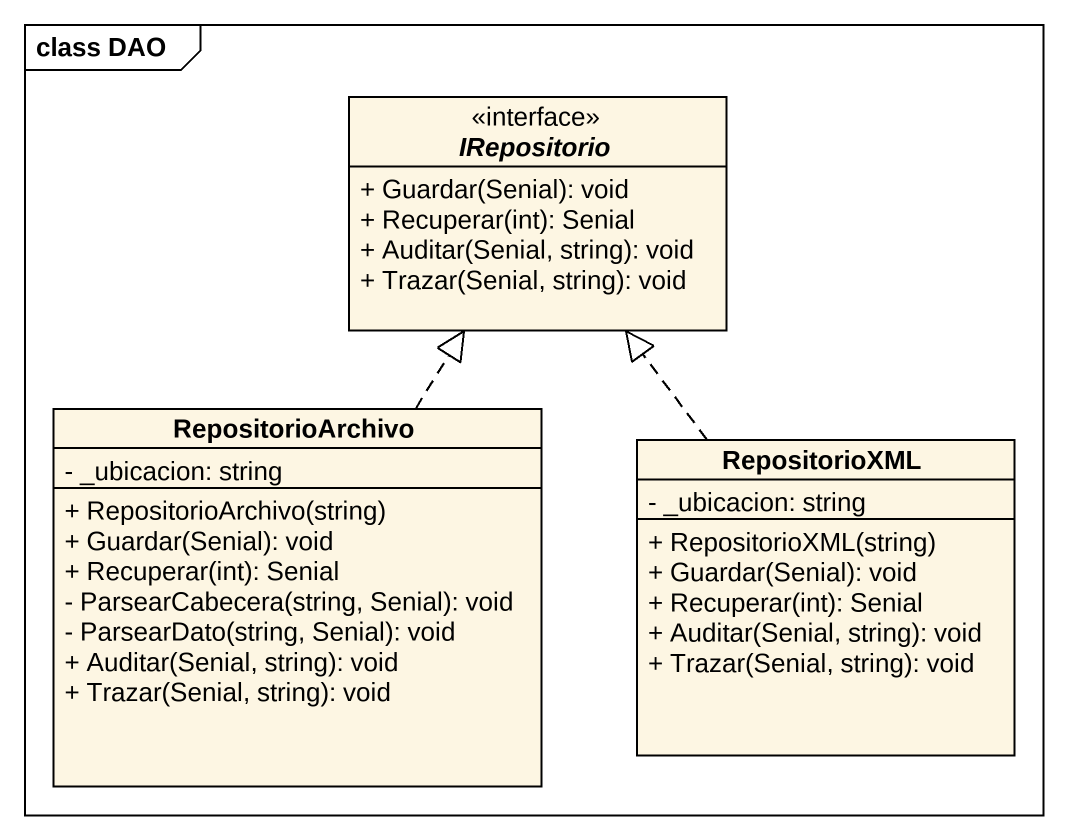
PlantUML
@startuml
mainframe class DAO
hide circle
hide empty members
skinparam classAttributeIconSize 0
interface IRepositorio {
  + Guardar(Senial): void
  + Recuperar(int): Senial
  + Auditar(Senial, string): void
  + Trazar(Senial, string): void
}
class RepositorioArchivo {
  - _ubicacion: string
  + RepositorioArchivo(string)
  + Guardar(Senial): void
  + Recuperar(int): Senial
  - ParsearCabecera(string, Senial): void
  - ParsearDato(string, Senial): void
  + Auditar(Senial, string): void
  + Trazar(Senial, string): void
}
class RepositorioXML {
  - _ubicacion: string
  + RepositorioXML(string)
  + Guardar(Senial): void
  + Recuperar(int): Senial
  + Auditar(Senial, string): void
  + Trazar(Senial, string): void
}
RepositorioArchivo .up.|> IRepositorio
RepositorioXML .up.|> IRepositorio
@enduml
